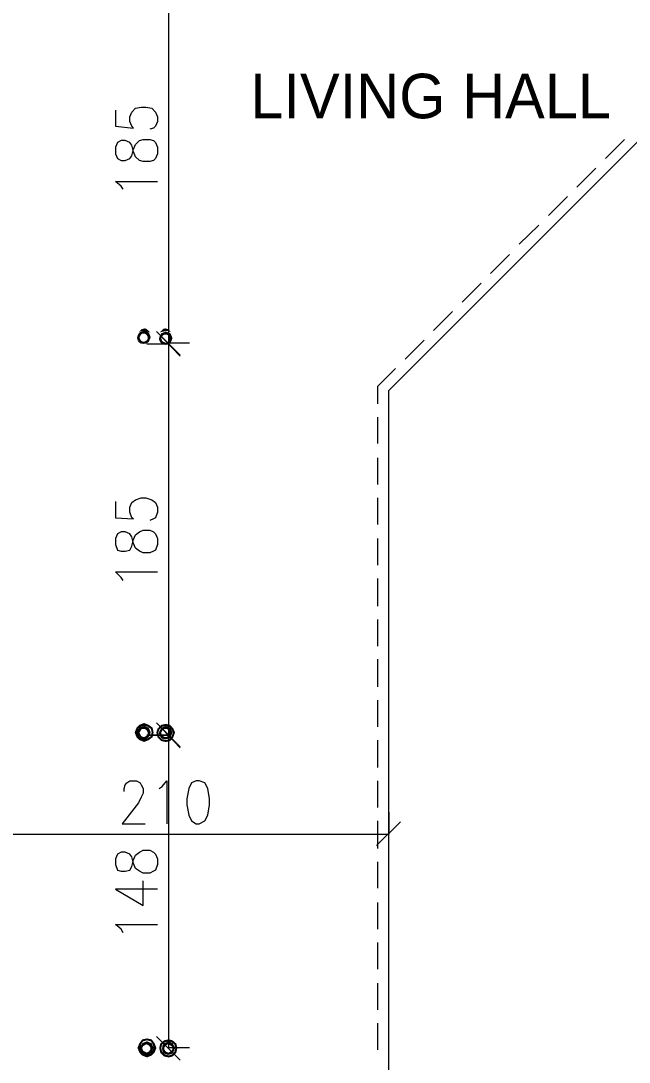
# Model space of a CAD drawing. Header units: millimetres. Extents: x 0 to 18511, y 19 to 17554.
# Drawn here: x 11938 to 14808, y 6629 to 11536 of the extents above; entities that cross this region are included whole.
import ezdxf

# ---------------------------------------------------------------- set-up
doc = ezdxf.new("R2010")
doc.units = ezdxf.units.MM
for name, color, linetype in [('PDF_A-DIM-INT', 7, 'Continuous'), ('PDF_c-ceiling', 7, 'Continuous'), ('PDF_DIM', 7, 'Continuous'), ('PDF_文字', 7, 'Continuous')]:
    doc.layers.add(name, color=color, linetype=linetype)
doc.layers.add('PDF_A-LIGHTING', color=133, linetype='Continuous', true_color=0x6edddd)
doc.layers.add('PDF_celing doted', color=30, linetype='Continuous', true_color=0xff7f00)
doc.styles.add('PDF Century Gothic', font='GOTHIC.TTF')

msp = doc.modelspace()

# ---------------------------------------------------------------- linework, layer by layer
at = {"layer": 'PDF_A-DIM-INT', "lineweight": 20}
for points in [[(12689.9, 9960), (12578, 10072), (12689.9, 9955.5)], [(12689.9, 8115.2), (12578, 8227.1), (12689.9, 8110.7)], [(13616.8, 7649.5), (13728.8, 7761.4)], [(12578, 6749.5), (12689.9, 6637.5)]]:
    msp.add_lwpolyline(points, dxfattribs=at)
at = {"layer": 'PDF_A-LIGHTING', "lineweight": 0}
for points in [[(12501.9, 10076.4, 9.5, 9.5, 0), (12519.8, 10080.9, 12.7, 12.7, 0), (12539.9, 10076.4, 0, 0, 0), (12555.6, 10063, 0, 0, 0), (12560.1, 10045.1, 0, 0, 0), (12555.6, 10024.9, 0, 0, 0), (12539.9, 10009.3, 0, 0, 0), (12519.8, 10004.8, 0, 0, 0), (12501.9, 10009.3, 0, 0, 0), (12488.4, 10024.9, 0, 0, 0), (12481.7, 10045.1, 0, 0, 0), (12488.4, 10063, 0, 0, 0)], [(12602.6, 10076.4, 12.7, 12.7, 0), (12622.8, 10080.9, 9.5, 9.5, 0), (12640.7, 10076.4, 0, 0, 0), (12654.1, 10060.8, 0, 0, 0), (12660.8, 10040.6, 0, 0, 0), (12654.1, 10022.7, 0, 0, 0), (12640.7, 10009.3, 0, 0, 0), (12622.8, 10004.8, 0, 0, 0), (12602.6, 10009.3, 0, 0, 0), (12587, 10022.7, 0, 0, 0), (12582.5, 10040.6, 0, 0, 0), (12587, 10060.8, 0, 0, 0)]]:
    msp.add_lwpolyline(points, format="xyseb", close=True, dxfattribs=at)
at = {"layer": 'PDF_A-LIGHTING', "lineweight": 0, "const_width": 9.5}
for points in [[(12602.6, 8213.7), (12622.8, 8218.2), (12640.7, 8213.7), (12654.1, 8198), (12660.8, 8182.4), (12654.1, 8162.2), (12640.7, 8146.5), (12622.8, 8142.1), (12602.6, 8146.5), (12587, 8162.2), (12582.5, 8182.4), (12587, 8198)], [(12616.1, 6727.1), (12636.2, 6731.6), (12651.9, 6727.1), (12667.6, 6713.7), (12672, 6695.7), (12667.6, 6675.6), (12651.9, 6659.9), (12636.2, 6655.4), (12616.1, 6659.9), (12600.4, 6675.6), (12595.9, 6695.7), (12600.4, 6713.7)]]:
    msp.add_lwpolyline(points, close=True, dxfattribs=at)
at = {"layer": 'PDF_A-LIGHTING', "lineweight": 30}
for centre in [(12517.2, 10042.5), (12620.2, 10038), (12517.2, 8179.7), (12620.2, 8179.7), (12530.7, 6693), (12633.7, 6693)]:
    msp.add_circle(centre, 24.6, dxfattribs=at)
at = {"layer": 'PDF_A-LIGHTING', "transparency": 33554559}
for points in [[(12488.4, 10045.1), (12497.4, 10045.1), (12497.4, 10067.5)], [(12497.4, 10067.5), (12506.4, 10058.5), (12519.8, 10076.4)], [(12497.4, 10045.1), (12497.4, 10067.5), (12506.4, 10058.5)], [(12506.4, 10058.5), (12519.8, 10076.4), (12519.8, 10067.5)], [(12519.8, 10076.4), (12519.8, 10067.5), (12542.2, 10067.5)], [(12519.8, 10067.5), (12542.2, 10067.5), (12537.7, 10058.5)], [(12542.2, 10067.5), (12537.7, 10058.5), (12551.1, 10045.1)], [(12591.4, 10040.6), (12600.4, 10040.6), (12600.4, 10063)], [(12600.4, 10063), (12604.9, 10058.5), (12622.8, 10072)], [(12600.4, 10040.6), (12600.4, 10063), (12604.9, 10058.5)], [(12604.9, 10058.5), (12622.8, 10072), (12622.8, 10063)], [(12622.8, 10072), (12622.8, 10063), (12645.2, 10063)], [(12622.8, 10063), (12645.2, 10063), (12636.2, 10058.5)], [(12645.2, 10063), (12636.2, 10058.5), (12654.1, 10040.6)], [(12497.4, 10022.7), (12506.4, 10027.2), (12488.4, 10045.1)], [(12506.4, 10027.2), (12488.4, 10045.1), (12497.4, 10045.1)], [(12519.8, 10022.7), (12497.4, 10022.7), (12506.4, 10027.2)], [(12519.8, 10013.8), (12519.8, 10022.7), (12497.4, 10022.7)], [(12542.2, 10022.7), (12537.7, 10027.2), (12519.8, 10013.8)], [(12537.7, 10027.2), (12519.8, 10013.8), (12519.8, 10022.7)], [(12537.7, 10058.5), (12551.1, 10045.1), (12542.2, 10045.1)], [(12542.2, 10045.1), (12542.2, 10022.7), (12537.7, 10027.2)], [(12551.1, 10045.1), (12542.2, 10045.1), (12542.2, 10022.7)], [(12600.4, 10018.2), (12604.9, 10027.2), (12591.4, 10040.6)], [(12604.9, 10027.2), (12591.4, 10040.6), (12600.4, 10040.6)], [(12622.8, 10018.2), (12600.4, 10018.2), (12604.9, 10027.2)], [(12622.8, 10009.3), (12622.8, 10018.2), (12600.4, 10018.2)], [(12645.2, 10018.2), (12636.2, 10027.2), (12622.8, 10009.3)], [(12636.2, 10027.2), (12622.8, 10009.3), (12622.8, 10018.2)], [(12636.2, 10058.5), (12654.1, 10040.6), (12645.2, 10040.6)], [(12645.2, 10040.6), (12645.2, 10018.2), (12636.2, 10027.2)], [(12654.1, 10040.6), (12645.2, 10040.6), (12645.2, 10018.2)], [(12475, 8182.4), (12488.4, 8182.4), (12484, 8204.7)], [(12484, 8204.7), (12492.9, 8200.3), (12497.4, 8218.2)], [(12488.4, 8182.4), (12484, 8204.7), (12492.9, 8200.3)], [(12488.4, 8182.4), (12497.4, 8182.4), (12497.4, 8204.7)], [(12492.9, 8200.3), (12497.4, 8218.2), (12506.4, 8209.2)], [(12497.4, 8218.2), (12506.4, 8209.2), (12519.8, 8227.1)], [(12497.4, 8204.7), (12506.4, 8200.3), (12519.8, 8213.7)], [(12497.4, 8182.4), (12497.4, 8204.7), (12506.4, 8200.3)], [(12506.4, 8209.2), (12519.8, 8227.1), (12519.8, 8213.7)], [(12506.4, 8200.3), (12519.8, 8213.7), (12519.8, 8204.7)], [(12519.8, 8227.1), (12519.8, 8213.7), (12542.2, 8218.2)], [(12519.8, 8213.7), (12542.2, 8218.2), (12537.7, 8209.2)], [(12519.8, 8213.7), (12519.8, 8204.7), (12542.2, 8204.7)], [(12519.8, 8204.7), (12542.2, 8204.7), (12537.7, 8200.3)], [(12542.2, 8218.2), (12537.7, 8209.2), (12560.1, 8204.7)], [(12537.7, 8209.2), (12560.1, 8204.7), (12551.1, 8200.3)], [(12542.2, 8204.7), (12537.7, 8200.3), (12551.1, 8182.4)], [(12537.7, 8200.3), (12551.1, 8182.4), (12542.2, 8182.4)], [(12560.1, 8204.7), (12551.1, 8200.3), (12564.6, 8182.4)], [(12551.1, 8200.3), (12564.6, 8182.4), (12555.6, 8182.4)], [(12591.4, 8182.4), (12600.4, 8182.4), (12600.4, 8204.7)], [(12600.4, 8204.7), (12604.9, 8195.8), (12622.8, 8213.7)], [(12600.4, 8182.4), (12600.4, 8204.7), (12604.9, 8195.8)], [(12604.9, 8195.8), (12622.8, 8213.7), (12622.8, 8204.7)], [(12622.8, 8213.7), (12622.8, 8204.7), (12645.2, 8204.7)], [(12622.8, 8204.7), (12645.2, 8204.7), (12636.2, 8195.8)], [(12645.2, 8204.7), (12636.2, 8195.8), (12654.1, 8182.4)], [(12636.2, 8195.8), (12654.1, 8182.4), (12645.2, 8182.4)], [(12484, 8160), (12492.9, 8164.4), (12475, 8182.4)], [(12492.9, 8164.4), (12475, 8182.4), (12488.4, 8182.4)], [(12506.4, 8155.5), (12484, 8160), (12492.9, 8164.4)], [(12497.4, 8146.5), (12506.4, 8155.5), (12484, 8160)], [(12497.4, 8160), (12506.4, 8164.4), (12488.4, 8182.4)], [(12506.4, 8164.4), (12488.4, 8182.4), (12497.4, 8182.4)], [(12519.8, 8160), (12497.4, 8160), (12506.4, 8164.4)], [(12519.8, 8151), (12519.8, 8160), (12497.4, 8160)], [(12519.8, 8151), (12497.4, 8146.5), (12506.4, 8155.5)], [(12519.8, 8137.6), (12519.8, 8151), (12497.4, 8146.5)], [(12542.2, 8160), (12537.7, 8164.4), (12519.8, 8151)], [(12537.7, 8164.4), (12519.8, 8151), (12519.8, 8160)], [(12542.2, 8146.5), (12537.7, 8155.5), (12519.8, 8137.6)], [(12537.7, 8155.5), (12519.8, 8137.6), (12519.8, 8151)], [(12542.2, 8182.4), (12542.2, 8160), (12537.7, 8164.4)], [(12551.1, 8164.4), (12542.2, 8146.5), (12537.7, 8155.5)], [(12551.1, 8182.4), (12542.2, 8182.4), (12542.2, 8160)], [(12560.1, 8160), (12551.1, 8164.4), (12542.2, 8146.5)], [(12555.6, 8182.4), (12560.1, 8160), (12551.1, 8164.4)], [(12564.6, 8182.4), (12555.6, 8182.4), (12560.1, 8160)], [(12600.4, 8160), (12604.9, 8164.4), (12591.4, 8182.4)], [(12604.9, 8164.4), (12591.4, 8182.4), (12600.4, 8182.4)], [(12622.8, 8155.5), (12600.4, 8160), (12604.9, 8164.4)], [(12622.8, 8151), (12622.8, 8155.5), (12600.4, 8160)], [(12645.2, 8160), (12636.2, 8164.4), (12622.8, 8151)], [(12636.2, 8164.4), (12622.8, 8151), (12622.8, 8155.5)], [(12645.2, 8182.4), (12645.2, 8160), (12636.2, 8164.4)], [(12654.1, 8182.4), (12645.2, 8182.4), (12645.2, 8160)], [(12497.4, 6718.1), (12506.4, 6713.7), (12510.8, 6736)], [(12506.4, 6713.7), (12510.8, 6736), (12515.3, 6727.1)], [(12510.8, 6736), (12515.3, 6727.1), (12533.2, 6740.5)], [(12510.8, 6718.1), (12515.3, 6713.7), (12533.2, 6727.1)], [(12515.3, 6727.1), (12533.2, 6740.5), (12533.2, 6731.6)], [(12515.3, 6713.7), (12533.2, 6727.1), (12533.2, 6718.1)], [(12533.2, 6740.5), (12533.2, 6731.6), (12555.6, 6736)], [(12533.2, 6731.6), (12555.6, 6736), (12551.1, 6727.1)], [(12533.2, 6727.1), (12533.2, 6718.1), (12555.6, 6718.1)], [(12555.6, 6736), (12551.1, 6727.1), (12569, 6718.1)], [(12551.1, 6727.1), (12569, 6718.1), (12560.1, 6713.7)], [(12613.8, 6718.1), (12618.3, 6709.2), (12636.2, 6727.1)], [(12618.3, 6709.2), (12636.2, 6727.1), (12636.2, 6718.1)], [(12636.2, 6727.1), (12636.2, 6718.1), (12654.1, 6718.1)], [(12488.4, 6695.7), (12501.9, 6695.7), (12497.4, 6718.1)], [(12497.4, 6673.4), (12506.4, 6682.3), (12488.4, 6695.7)], [(12506.4, 6682.3), (12488.4, 6695.7), (12501.9, 6695.7)], [(12501.9, 6695.7), (12497.4, 6718.1), (12506.4, 6713.7)], [(12515.3, 6668.9), (12497.4, 6673.4), (12506.4, 6682.3)], [(12501.9, 6695.7), (12510.8, 6695.7), (12510.8, 6718.1)], [(12510.8, 6673.4), (12515.3, 6682.3), (12501.9, 6695.7)], [(12515.3, 6682.3), (12501.9, 6695.7), (12510.8, 6695.7)], [(12510.8, 6695.7), (12510.8, 6718.1), (12515.3, 6713.7)], [(12533.2, 6673.4), (12510.8, 6673.4), (12515.3, 6682.3)], [(12533.2, 6718.1), (12555.6, 6718.1), (12551.1, 6713.7)], [(12555.6, 6673.4), (12551.1, 6682.3), (12533.2, 6664.4)], [(12551.1, 6682.3), (12533.2, 6664.4), (12533.2, 6673.4)], [(12555.6, 6718.1), (12551.1, 6713.7), (12564.6, 6695.7)], [(12551.1, 6713.7), (12564.6, 6695.7), (12555.6, 6695.7)], [(12555.6, 6695.7), (12555.6, 6673.4), (12551.1, 6682.3)], [(12560.1, 6682.3), (12555.6, 6659.9), (12551.1, 6668.9)], [(12564.6, 6695.7), (12555.6, 6695.7), (12555.6, 6673.4)], [(12569, 6673.4), (12560.1, 6682.3), (12555.6, 6659.9)], [(12569, 6718.1), (12560.1, 6713.7), (12578, 6695.7)], [(12560.1, 6713.7), (12578, 6695.7), (12564.6, 6695.7)], [(12564.6, 6695.7), (12569, 6673.4), (12560.1, 6682.3)], [(12578, 6695.7), (12564.6, 6695.7), (12569, 6673.4)], [(12604.9, 6695.7), (12609.3, 6695.7), (12613.8, 6718.1)], [(12613.8, 6673.4), (12618.3, 6677.8), (12604.9, 6695.7)], [(12618.3, 6677.8), (12604.9, 6695.7), (12609.3, 6695.7)], [(12609.3, 6695.7), (12613.8, 6718.1), (12618.3, 6709.2)], [(12636.2, 6673.4), (12613.8, 6673.4), (12618.3, 6677.8)], [(12636.2, 6718.1), (12654.1, 6718.1), (12649.6, 6709.2)], [(12654.1, 6673.4), (12649.6, 6677.8), (12636.2, 6664.4)], [(12649.6, 6677.8), (12636.2, 6664.4), (12636.2, 6673.4)], [(12654.1, 6718.1), (12649.6, 6709.2), (12667.6, 6695.7)], [(12649.6, 6709.2), (12667.6, 6695.7), (12658.6, 6695.7)], [(12658.6, 6695.7), (12654.1, 6673.4), (12649.6, 6677.8)], [(12667.6, 6695.7), (12658.6, 6695.7), (12654.1, 6673.4)], [(12510.8, 6659.9), (12515.3, 6668.9), (12497.4, 6673.4)], [(12533.2, 6664.4), (12533.2, 6673.4), (12510.8, 6673.4)], [(12533.2, 6664.4), (12510.8, 6659.9), (12515.3, 6668.9)], [(12533.2, 6651), (12533.2, 6664.4), (12510.8, 6659.9)], [(12555.6, 6659.9), (12551.1, 6668.9), (12533.2, 6651)], [(12551.1, 6668.9), (12533.2, 6651), (12533.2, 6664.4)], [(12636.2, 6664.4), (12636.2, 6673.4), (12613.8, 6673.4)]]:
    msp.add_solid(points, dxfattribs=at)
at = {"layer": 'PDF_c-ceiling', "lineweight": 0}
msp.add_lwpolyline([(1706, 14527.3), (300, 14527.3), (300, 4416.6), (8400.3, 4416.6), (8400.3, 5916.6), (8798.8, 5916.6), (8798.8, 4018), (1701.5, 4018), (1701.5, 3516.5), (1303, 3516.5), (1303, 2518), (8798.8, 2518), (8798.8, 1716.5), (9980.9, 1716.5), (9980.9, 5916.6), (13675, 5916.6), (13675, 9794.3), (15891.5, 12010.8)], dxfattribs=at)
at = {"layer": 'PDF_celing doted', "lineweight": 20}
for points in [[(14785.5, 10976.5), (14696, 10886.9)], [(14651.2, 10842.1), (14561.6, 10752.6)], [(14516.9, 10707.8), (14427.3, 10618.2)], [(14382.5, 10573.5), (14288.5, 10483.9)], [(14243.7, 10434.7), (14154.2, 10345.1)], [(14109.4, 10300.3), (14019.8, 10210.8)], [(13975.1, 10166), (13885.5, 10076.4)], [(13840.7, 10031.7), (13751.2, 9942.1)], [(13706.4, 9897.3), (13621.3, 9812.3), (13621.3, 9731.7)], [(13621.3, 9669), (13621.3, 9543.6)], [(13621.3, 9476.4), (13621.3, 9351)], [(13621.3, 9288.4), (13621.3, 9163)], [(13621.3, 9095.8), (13621.3, 8970.4)], [(13621.3, 8907.7), (13621.3, 8777.9)], [(13621.3, 8715.2), (13621.3, 8589.8)], [(13621.3, 8527.1), (13621.3, 8397.3)], [(13621.3, 8334.6), (13621.3, 8209.2)], [(13621.3, 8146.5), (13621.3, 8016.7)], [(13621.3, 7954), (13621.3, 7828.6)], [(13621.3, 7765.9), (13621.3, 7636.1)], [(13621.3, 7573.4), (13621.3, 7448)], [(13621.3, 7380.8), (13621.3, 7255.5)], [(13621.3, 7192.8), (13621.3, 7067.4)], [(13621.3, 7000.2), (13621.3, 6874.8)], [(13621.3, 6812.2), (13621.3, 6686.8)]]:
    msp.add_lwpolyline(points, dxfattribs=at)
at = {"layer": 'PDF_DIM', "lineweight": 0}
for points in [[(12533.2, 10013.8), (12636.2, 10013.8), (12636.2, 11858.6), (12533.2, 11858.6)], [(12734.7, 6695.7), (12636.2, 6695.7), (12636.2, 8168.9), (12533.2, 8168.9), (12636.2, 8168.9), (12636.2, 10018.2), (12734.7, 10018.2)], [(11570.5, 7806.2), (11570.5, 7703.2), (13670.6, 7703.2)], [(13675, 7806.2), (13675, 7703.2)]]:
    msp.add_lwpolyline(points, dxfattribs=at)
at = {"layer": 'PDF_DIM', "lineweight": 9}
for points in [[(12385.5, 11115.3), (12385.5, 11039.2), (12470.5, 11030.2), (12461.6, 11039.2), (12452.6, 11061.5), (12452.6, 11083.9), (12461.6, 11106.3), (12479.5, 11124.2), (12506.4, 11128.7), (12528.7, 11128.7), (12555.6, 11124.2), (12573.5, 11106.3), (12582.5, 11083.9), (12582.5, 11061.5), (12573.5, 11039.2), (12564.6, 11030.2), (12546.7, 11025.7)], [(12421.3, 10743.6), (12412.3, 10757.1), (12385.5, 10779.4), (12582.5, 10779.4)], [(12385.5, 9270.4), (12385.5, 9194.3), (12470.5, 9189.8), (12461.6, 9194.3), (12452.6, 9221.2), (12452.6, 9243.6), (12461.6, 9266), (12479.5, 9279.4), (12506.4, 9288.4), (12528.7, 9288.4), (12555.6, 9279.4), (12573.5, 9266), (12582.5, 9243.6), (12582.5, 9221.2), (12573.5, 9194.3), (12564.6, 9189.8), (12546.7, 9180.9)], [(12421.3, 8898.8), (12412.3, 8912.2), (12385.5, 8939.1), (12582.5, 8939.1)], [(12425.8, 7904.7), (12425.8, 7918.2), (12430.2, 7936.1), (12439.2, 7945), (12452.6, 7954), (12484, 7954), (12501.9, 7945), (12506.4, 7936.1), (12515.3, 7918.2), (12515.3, 7895.8), (12506.4, 7877.9), (12492.9, 7851), (12416.8, 7752.5), (12524.3, 7752.5)], [(12591.4, 7918.2), (12604.9, 7927.1), (12627.3, 7954), (12627.3, 7752.5)], [(12582.5, 7443.5), (12385.5, 7443.5), (12515.3, 7367.4), (12515.3, 7483.8)], [(12421.3, 7237.5), (12412.3, 7255.5), (12385.5, 7277.8), (12582.5, 7277.8)]]:
    msp.add_lwpolyline(points, dxfattribs=at)
for points in [[(12385.5, 10909.3), (12394.4, 10886.9), (12412.3, 10878), (12430.2, 10878), (12452.6, 10886.9), (12461.6, 10900.3), (12470.5, 10931.7), (12479.5, 10954.1), (12497.4, 10972), (12515.3, 10976.5), (12546.7, 10976.5), (12564.6, 10972), (12573.5, 10963), (12582.5, 10940.6), (12582.5, 10909.3), (12573.5, 10886.9), (12564.6, 10878), (12546.7, 10873.5), (12515.3, 10873.5), (12497.4, 10878), (12479.5, 10895.9), (12470.5, 10918.3), (12461.6, 10949.6), (12452.6, 10963), (12430.2, 10972), (12412.3, 10972), (12394.4, 10963), (12385.5, 10940.6)], [(12385.5, 9068.9), (12394.4, 9042.1), (12412.3, 9037.6), (12430.2, 9037.6), (12452.6, 9042.1), (12461.6, 9060), (12470.5, 9091.3), (12479.5, 9113.7), (12497.4, 9127.2), (12515.3, 9136.1), (12546.7, 9136.1), (12564.6, 9127.2), (12573.5, 9118.2), (12582.5, 9095.8), (12582.5, 9068.9), (12573.5, 9042.1), (12564.6, 9037.6), (12546.7, 9028.6), (12515.3, 9028.6), (12497.4, 9037.6), (12479.5, 9051), (12470.5, 9073.4), (12461.6, 9104.8), (12452.6, 9118.2), (12430.2, 9127.2), (12412.3, 9127.2), (12394.4, 9118.2), (12385.5, 9095.8)], [(12766.1, 7954), (12743.7, 7945), (12730.2, 7918.2), (12721.3, 7868.9), (12721.3, 7842), (12730.2, 7792.8), (12743.7, 7765.9), (12766.1, 7752.5), (12779.5, 7752.5), (12806.4, 7765.9), (12819.8, 7792.8), (12828.8, 7842), (12828.8, 7868.9), (12819.8, 7918.2), (12806.4, 7945), (12779.5, 7954)], [(12385.5, 7559.9), (12394.4, 7533.1), (12412.3, 7528.6), (12430.2, 7528.6), (12452.6, 7533.1), (12461.6, 7551), (12470.5, 7582.3), (12479.5, 7604.7), (12497.4, 7618.2), (12515.3, 7627.1), (12546.7, 7627.1), (12564.6, 7618.2), (12573.5, 7609.2), (12582.5, 7586.8), (12582.5, 7559.9), (12573.5, 7533.1), (12564.6, 7528.6), (12546.7, 7519.6), (12515.3, 7519.6), (12497.4, 7528.6), (12479.5, 7542), (12470.5, 7564.4), (12461.6, 7595.8), (12452.6, 7609.2), (12430.2, 7618.2), (12412.3, 7618.2), (12394.4, 7609.2), (12385.5, 7586.8)]]:
    msp.add_lwpolyline(points, close=True, dxfattribs=at)

# ---------------------------------------------------------------- texts
at = {"layer": 'PDF_文字', "insert": (13021, 11180.3), "char_height": 209.991, "attachment_point": 4, "style": 'PDF Century Gothic'}
msp.add_mtext('LIVING HALL', dxfattribs=at)

doc.saveas('drawing.dxf')
